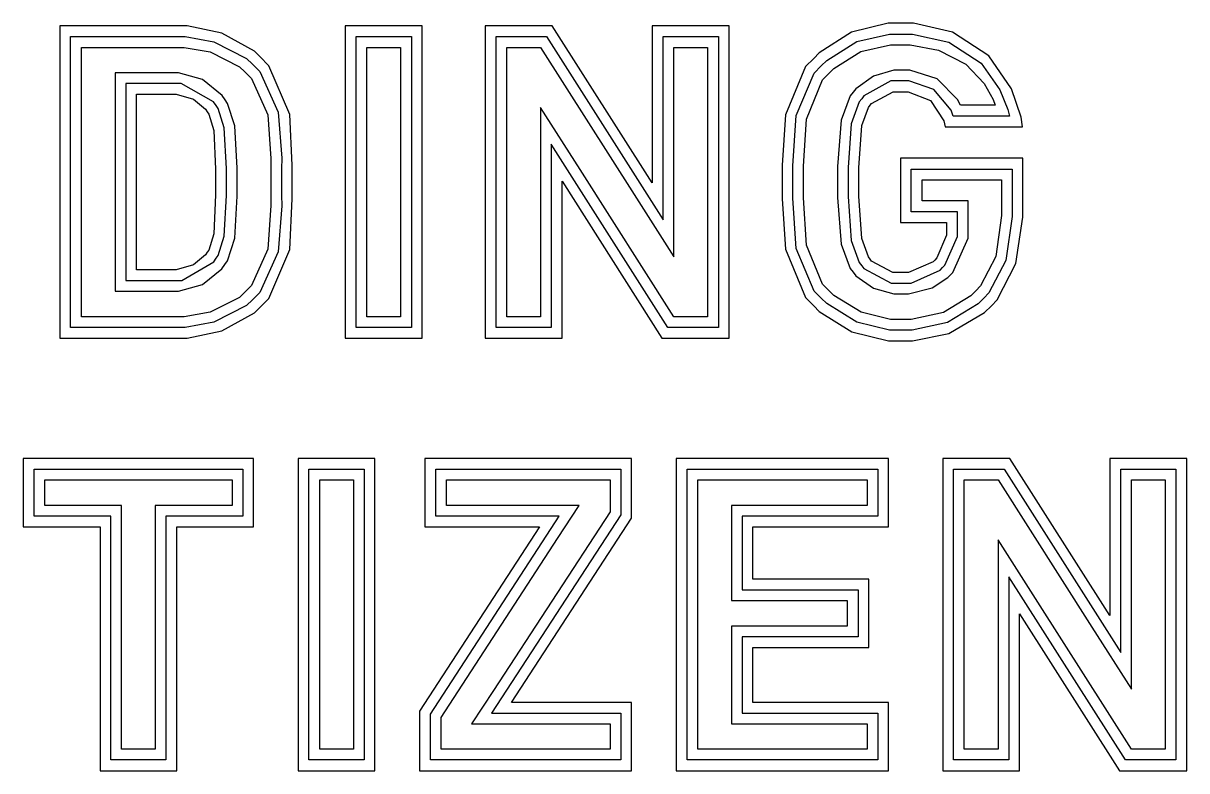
# Model space of a CAD drawing. Extents: x 0.04 to 2.97, y 0.03 to 0.52.
# Drawn here: x 2.216 to 2.967, y 0.036 to 0.519 of the extents above; entities that cross this region are included whole.
import ezdxf

# ---------------------------------------------------------------- set-up
doc = ezdxf.new("R2010")
doc.units = 0
doc.layers.get('0').update_dxf_attribs({"linetype": 'CONTINUOUS'})

msp = doc.modelspace()

# ---------------------------------------------------------------- linework, layer by layer
at = {"color": 0}
for p, q in [((2.77447, 0.51888), (2.75071, 0.51307)), ((2.78239, 0.51888), (2.77447, 0.51888)), ((2.79075, 0.51888), (2.78239, 0.51888)), ((2.81586, 0.51313), (2.79075, 0.51888)), ((2.31418, 0.5172), (2.23942, 0.5172)), ((2.23942, 0.5172), (2.23942, 0.31543)), ((2.32161, 0.5172), (2.31418, 0.5172)), ((2.34403, 0.51248), (2.32161, 0.5172)), ((2.36513, 0.50081), (2.34403, 0.51248)), ((2.47336, 0.5172), (2.42378, 0.5172)), ((2.42378, 0.5172), (2.42378, 0.31543)), ((2.47336, 0.31543), (2.47336, 0.5172)), ((2.55746, 0.5172), (2.51411, 0.5172)), ((2.51411, 0.5172), (2.51411, 0.31543)), ((2.62207, 0.41574), (2.55746, 0.5172)), ((2.67165, 0.5172), (2.62207, 0.5172)), ((2.62207, 0.5172), (2.62207, 0.41574)), ((2.67165, 0.31543), (2.67165, 0.5172)), ((2.75071, 0.51307), (2.72993, 0.49989)), ((2.75418, 0.507), (2.77533, 0.51194)), ((2.77533, 0.51194), (2.78239, 0.51194)), ((2.78239, 0.51194), (2.79021, 0.51194)), ((2.79021, 0.51194), (2.81364, 0.50657)), ((2.83942, 0.49789), (2.81586, 0.51313)), ((2.24636, 0.32237), (2.24636, 0.51025)), ((2.24636, 0.51025), (2.31418, 0.51025)), ((2.31418, 0.51025), (2.32031, 0.51025)), ((2.32031, 0.51025), (2.33882, 0.50689)), ((2.33882, 0.50689), (2.36003, 0.49615)), ((2.43072, 0.51025), (2.46642, 0.51025)), ((2.43072, 0.32237), (2.43072, 0.51025)), ((2.46642, 0.51025), (2.46642, 0.32237)), ((2.52111, 0.32237), (2.52111, 0.51025)), ((2.52111, 0.51025), (2.55365, 0.51025)), ((2.55365, 0.51025), (2.62901, 0.39193)), ((2.62901, 0.39193), (2.62901, 0.51025)), ((2.62901, 0.51025), (2.66471, 0.51025)), ((2.66471, 0.51025), (2.66471, 0.32237)), ((2.73469, 0.4949), (2.75418, 0.507)), ((2.75683, 0.5006), (2.77599, 0.50499)), ((2.77599, 0.50499), (2.78239, 0.50499)), ((2.78239, 0.50499), (2.78851, 0.50499)), ((2.78851, 0.50499), (2.80701, 0.50157)), ((2.81364, 0.50657), (2.83436, 0.49311)), ((2.25331, 0.32932), (2.25331, 0.50331)), ((2.25331, 0.50331), (2.31418, 0.50331)), ((2.31418, 0.50331), (2.31976, 0.50331)), ((2.31976, 0.50331), (2.33653, 0.50033)), ((2.33653, 0.50033), (2.35553, 0.49078)), ((2.36003, 0.49615), (2.36372, 0.49246)), ((2.3686, 0.49734), (2.36513, 0.50081)), ((2.37446, 0.49148), (2.3686, 0.49734)), ((2.43767, 0.32932), (2.43767, 0.50331)), ((2.43767, 0.50331), (2.45947, 0.50331)), ((2.45947, 0.50331), (2.45947, 0.32932)), ((2.528, 0.32932), (2.528, 0.50331)), ((2.528, 0.50331), (2.54986, 0.50331)), ((2.54986, 0.50331), (2.61035, 0.40826)), ((2.63596, 0.41574), (2.63596, 0.50331)), ((2.63596, 0.50331), (2.65776, 0.50331)), ((2.65776, 0.50331), (2.65776, 0.32932)), ((2.72629, 0.4962), (2.72097, 0.49094)), ((2.72993, 0.49989), (2.72629, 0.4962)), ((2.73936, 0.48969), (2.75683, 0.5006)), ((2.80701, 0.50157), (2.82465, 0.49251)), ((2.85411, 0.47645), (2.83942, 0.49789)), ((2.35553, 0.49078), (2.35878, 0.48752)), ((2.36372, 0.49246), (2.36854, 0.48763)), ((2.38786, 0.45991), (2.37446, 0.49148)), ((2.72097, 0.49094), (2.70811, 0.45969)), ((2.72656, 0.48671), (2.73118, 0.49132)), ((2.73118, 0.49132), (2.73469, 0.4949)), ((2.73611, 0.48638), (2.73936, 0.48969)), ((2.778, 0.48855), (2.76497, 0.48481)), ((2.78239, 0.48855), (2.778, 0.48855)), ((2.78831, 0.48855), (2.78239, 0.48855)), ((2.8061, 0.48296), (2.78831, 0.48855)), ((2.82465, 0.49251), (2.83643, 0.47998)), ((2.83436, 0.49311), (2.84663, 0.47586)), ((2.28896, 0.48687), (2.27507, 0.48687)), ((2.27507, 0.48687), (2.27507, 0.47298)), ((2.31082, 0.48687), (2.28896, 0.48687)), ((2.31597, 0.48687), (2.31082, 0.48687)), ((2.33143, 0.48248), (2.31597, 0.48687)), ((2.34418, 0.47228), (2.33143, 0.48248)), ((2.35878, 0.48752), (2.36307, 0.48324)), ((2.36307, 0.48324), (2.37381, 0.45964)), ((2.36854, 0.48763), (2.38049, 0.46153)), ((2.71506, 0.45931), (2.72656, 0.48671)), ((2.72174, 0.45703), (2.73199, 0.48231)), ((2.73199, 0.48231), (2.73611, 0.48638)), ((2.76497, 0.48481), (2.75347, 0.47656)), ((2.7761, 0.48166), (2.75868, 0.47195)), ((2.78239, 0.48166), (2.7761, 0.48166)), ((2.78776, 0.48166), (2.78239, 0.48166)), ((2.80387, 0.47613), (2.78776, 0.48166)), ((2.81928, 0.46973), (2.8061, 0.48296)), ((2.31082, 0.47993), (2.28201, 0.47993)), ((2.28201, 0.47993), (2.28201, 0.3527)), ((2.31776, 0.47993), (2.31082, 0.47993)), ((2.33865, 0.46804), (2.31776, 0.47993)), ((2.75179, 0.47434), (2.74994, 0.47201)), ((2.75347, 0.47656), (2.75179, 0.47434)), ((2.76372, 0.46712), (2.77772, 0.47466)), ((2.77772, 0.47466), (2.78239, 0.47466)), ((2.78239, 0.47466), (2.78722, 0.47466)), ((2.78722, 0.47466), (2.80171, 0.46908)), ((2.815, 0.46284), (2.80387, 0.47613)), ((2.83643, 0.47998), (2.84212, 0.46962)), ((2.84663, 0.47586), (2.85167, 0.46327)), ((2.86025, 0.45828), (2.85411, 0.47645)), ((2.27507, 0.47298), (2.27507, 0.35965)), ((2.28896, 0.35965), (2.28896, 0.47298)), ((2.28896, 0.47298), (2.31082, 0.47298)), ((2.31082, 0.47298), (2.31451, 0.47298)), ((2.31451, 0.47298), (2.32568, 0.46989)), ((2.32568, 0.46989), (2.33344, 0.46338)), ((2.34028, 0.46566), (2.33865, 0.46804)), ((2.34614, 0.46935), (2.34418, 0.47228)), ((2.34771, 0.46707), (2.34614, 0.46935)), ((2.35238, 0.45253), (2.34771, 0.46707)), ((2.74994, 0.47201), (2.74397, 0.45622)), ((2.75575, 0.4681), (2.7506, 0.45388)), ((2.75732, 0.47011), (2.75575, 0.4681)), ((2.75868, 0.47195), (2.75732, 0.47011)), ((2.76172, 0.46446), (2.76286, 0.46593)), ((2.76286, 0.46593), (2.76372, 0.46712)), ((2.80171, 0.46908), (2.81028, 0.45589)), ((2.82107, 0.46593), (2.81928, 0.46973)), ((2.84347, 0.46593), (2.82107, 0.46593)), ((2.84212, 0.46962), (2.84347, 0.46593)), ((2.33344, 0.46338), (2.33458, 0.46164)), ((2.33458, 0.46164), (2.33556, 0.46023)), ((2.33556, 0.46023), (2.33876, 0.44965)), ((2.34158, 0.46381), (2.34028, 0.46566)), ((2.34554, 0.45128), (2.34158, 0.46381)), ((2.37381, 0.45964), (2.37576, 0.43153)), ((2.38049, 0.46153), (2.38271, 0.43164)), ((2.38954, 0.42719), (2.38786, 0.45991)), ((2.57542, 0.42432), (2.54986, 0.46457)), ((2.54986, 0.46457), (2.54986, 0.41688)), ((2.70811, 0.45969), (2.70589, 0.42714)), ((2.71278, 0.42687), (2.71506, 0.45931)), ((2.75743, 0.45275), (2.76172, 0.46446)), ((2.8164, 0.45893), (2.815, 0.46284)), ((2.85275, 0.45893), (2.8164, 0.45893)), ((2.85167, 0.46327), (2.85275, 0.45893)), ((2.34694, 0.42508), (2.34554, 0.45128)), ((2.35389, 0.42535), (2.35238, 0.45253)), ((2.71972, 0.42649), (2.72174, 0.45703)), ((2.74397, 0.45622), (2.7416, 0.42627)), ((2.7506, 0.45388), (2.74854, 0.42573)), ((2.75549, 0.4254), (2.75743, 0.45275)), ((2.81028, 0.45589), (2.81131, 0.45204)), ((2.81131, 0.45204), (2.86117, 0.45204)), ((2.86117, 0.45204), (2.86025, 0.45828)), ((2.33876, 0.44965), (2.34, 0.42464)), ((2.63217, 0.32237), (2.55675, 0.4407)), ((2.55675, 0.4407), (2.55675, 0.32237)), ((2.37576, 0.43153), (2.37571, 0.42491)), ((2.38271, 0.43164), (2.38265, 0.42486)), ((2.86143, 0.43164), (2.78239, 0.43164)), ((2.78239, 0.43164), (2.78239, 0.39025)), ((2.86143, 0.40354), (2.86143, 0.43164)), ((2.34, 0.42464), (2.34, 0.41629)), ((2.34694, 0.41629), (2.34694, 0.42508)), ((2.35389, 0.41629), (2.35389, 0.42535)), ((2.37571, 0.42491), (2.37565, 0.41629)), ((2.38265, 0.42486), (2.38265, 0.40777)), ((2.38954, 0.41629), (2.38954, 0.42719)), ((2.63596, 0.32932), (2.57542, 0.42432)), ((2.70589, 0.42714), (2.70589, 0.41629)), ((2.71283, 0.41971), (2.71278, 0.42687)), ((2.71978, 0.41971), (2.71972, 0.42649)), ((2.7416, 0.42627), (2.7416, 0.41629)), ((2.74854, 0.42573), (2.74854, 0.41634)), ((2.75549, 0.41629), (2.75549, 0.4254)), ((2.78933, 0.39719), (2.78933, 0.42464)), ((2.78933, 0.42464), (2.85449, 0.42464)), ((2.85449, 0.42464), (2.85449, 0.40359)), ((2.34, 0.41629), (2.34, 0.40799)), ((2.34694, 0.40761), (2.34694, 0.41629)), ((2.35389, 0.40723), (2.35389, 0.41629)), ((2.37565, 0.41629), (2.37571, 0.40771)), ((2.38954, 0.40544), (2.38954, 0.41629)), ((2.54986, 0.41688), (2.54986, 0.32932)), ((2.56375, 0.31543), (2.56375, 0.41688)), ((2.56375, 0.41688), (2.62831, 0.31543)), ((2.63596, 0.36811), (2.63596, 0.41574)), ((2.70589, 0.41629), (2.70589, 0.40549)), ((2.71283, 0.41292), (2.71283, 0.41971)), ((2.71978, 0.41629), (2.71978, 0.41971)), ((2.71978, 0.41292), (2.71978, 0.41629)), ((2.7416, 0.41629), (2.7416, 0.4063)), ((2.74854, 0.41634), (2.74854, 0.4069)), ((2.75549, 0.40717), (2.75549, 0.41629)), ((2.79628, 0.40414), (2.79628, 0.41775)), ((2.79628, 0.41775), (2.84754, 0.41775)), ((2.84754, 0.41775), (2.84754, 0.40354)), ((2.34, 0.40799), (2.33876, 0.38292)), ((2.34554, 0.3814), (2.34694, 0.40761)), ((2.35238, 0.38005), (2.35389, 0.40723)), ((2.37571, 0.40771), (2.37576, 0.40115)), ((2.38265, 0.40777), (2.38271, 0.40104)), ((2.61035, 0.40826), (2.63596, 0.36811)), ((2.71278, 0.40582), (2.71283, 0.41292)), ((2.71506, 0.37337), (2.71278, 0.40582)), ((2.71972, 0.4062), (2.71978, 0.41292)), ((2.72174, 0.3756), (2.71972, 0.4062)), ((2.7416, 0.4063), (2.74397, 0.37625)), ((2.74854, 0.4069), (2.7506, 0.37858)), ((2.75743, 0.37983), (2.75549, 0.40717)), ((2.37576, 0.40115), (2.37381, 0.37305)), ((2.38271, 0.40104), (2.38049, 0.37115)), ((2.38786, 0.37272), (2.38954, 0.40544)), ((2.70589, 0.40549), (2.70811, 0.37299)), ((2.81218, 0.40414), (2.79628, 0.40414)), ((2.82607, 0.40414), (2.81218, 0.40414)), ((2.82607, 0.39025), (2.82607, 0.40414)), ((2.84754, 0.40354), (2.84754, 0.39475)), ((2.85449, 0.40359), (2.85449, 0.39415)), ((2.86143, 0.39361), (2.86143, 0.40354)), ((2.81913, 0.39719), (2.78933, 0.39719)), ((2.81913, 0.38742), (2.81913, 0.39719)), ((2.84754, 0.39475), (2.84386, 0.36822)), ((2.85449, 0.39415), (2.85032, 0.36567)), ((2.85693, 0.36366), (2.86143, 0.39361)), ((2.78239, 0.39025), (2.81218, 0.39025)), ((2.81218, 0.39025), (2.81218, 0.38742)), ((2.81218, 0.38742), (2.81218, 0.38205)), ((2.81913, 0.38124), (2.81913, 0.38742)), ((2.82607, 0.38742), (2.82607, 0.39025)), ((2.82607, 0.3801), (2.82607, 0.38742)), ((2.33876, 0.38292), (2.33556, 0.3724)), ((2.34164, 0.36898), (2.34554, 0.3814)), ((2.3476, 0.36534), (2.35238, 0.38005)), ((2.74397, 0.37625), (2.74994, 0.36041)), ((2.7506, 0.37858), (2.75575, 0.36431)), ((2.76172, 0.36795), (2.75743, 0.37983)), ((2.81218, 0.38205), (2.80593, 0.3673)), ((2.81108, 0.36268), (2.81913, 0.38124)), ((2.81619, 0.35796), (2.82607, 0.3801)), ((2.33344, 0.3693), (2.32568, 0.36279)), ((2.33458, 0.37099), (2.33344, 0.3693)), ((2.33556, 0.3724), (2.33458, 0.37099)), ((2.34039, 0.36713), (2.34164, 0.36898)), ((2.37381, 0.37305), (2.36307, 0.34945)), ((2.38049, 0.37115), (2.36854, 0.34505)), ((2.37446, 0.3412), (2.38786, 0.37272)), ((2.70811, 0.37299), (2.72097, 0.34174)), ((2.72656, 0.34592), (2.71506, 0.37337)), ((2.73199, 0.35037), (2.72174, 0.3756)), ((2.32568, 0.36279), (2.31451, 0.35965)), ((2.31819, 0.3527), (2.33876, 0.36475)), ((2.33876, 0.36475), (2.34039, 0.36713)), ((2.34407, 0.36019), (2.34597, 0.36301)), ((2.34597, 0.36301), (2.3476, 0.36534)), ((2.75575, 0.36431), (2.75732, 0.36225)), ((2.75732, 0.36225), (2.75868, 0.36046)), ((2.76286, 0.36643), (2.76172, 0.36795)), ((2.76372, 0.36523), (2.76286, 0.36643)), ((2.7775, 0.35796), (2.76372, 0.36523)), ((2.80339, 0.36469), (2.7876, 0.35796)), ((2.80453, 0.36589), (2.80339, 0.36469)), ((2.80593, 0.3673), (2.80453, 0.36589)), ((2.80794, 0.35948), (2.80957, 0.36111)), ((2.80957, 0.36111), (2.81108, 0.36268)), ((2.84386, 0.36822), (2.8341, 0.34923)), ((2.85032, 0.36567), (2.83942, 0.34467)), ((2.84483, 0.34033), (2.85693, 0.36366)), ((2.27507, 0.35965), (2.27507, 0.34576)), ((2.31082, 0.35965), (2.28896, 0.35965)), ((2.31451, 0.35965), (2.31082, 0.35965)), ((2.33143, 0.35015), (2.34407, 0.36019)), ((2.74994, 0.36041), (2.75179, 0.35802)), ((2.75179, 0.35802), (2.75347, 0.35579)), ((2.75347, 0.35579), (2.76486, 0.34771)), ((2.75868, 0.36046), (2.77642, 0.35102)), ((2.78239, 0.35796), (2.7775, 0.35796)), ((2.7876, 0.35796), (2.78239, 0.35796)), ((2.78917, 0.35102), (2.80794, 0.35948)), ((2.80285, 0.34809), (2.81304, 0.35476)), ((2.81304, 0.35476), (2.81435, 0.35607)), ((2.81435, 0.35607), (2.81619, 0.35796)), ((2.27507, 0.34576), (2.28896, 0.34576)), ((2.28201, 0.3527), (2.31082, 0.3527)), ((2.28896, 0.34576), (2.31082, 0.34576)), ((2.31082, 0.3527), (2.31819, 0.3527)), ((2.31082, 0.34576), (2.31597, 0.34576)), ((2.31597, 0.34576), (2.33143, 0.35015)), ((2.36307, 0.34945), (2.35878, 0.34511)), ((2.73118, 0.34131), (2.72656, 0.34592)), ((2.73611, 0.34625), (2.73199, 0.35037)), ((2.73926, 0.3431), (2.73611, 0.34625)), ((2.76486, 0.34771), (2.778, 0.34408)), ((2.77642, 0.35102), (2.78239, 0.35102)), ((2.78239, 0.35102), (2.78917, 0.35102)), ((2.78749, 0.34408), (2.80285, 0.34809)), ((2.83106, 0.34608), (2.82785, 0.34283)), ((2.8341, 0.34923), (2.83106, 0.34608)), ((2.35553, 0.34185), (2.33653, 0.33236)), ((2.35878, 0.34511), (2.35553, 0.34185)), ((2.36372, 0.34017), (2.36003, 0.33653)), ((2.36854, 0.34505), (2.36372, 0.34017)), ((2.3686, 0.33529), (2.37446, 0.3412)), ((2.72097, 0.34174), (2.72629, 0.33643)), ((2.73469, 0.33784), (2.73118, 0.34131)), ((2.75689, 0.33219), (2.73926, 0.3431)), ((2.778, 0.34408), (2.78239, 0.34408)), ((2.78239, 0.34408), (2.78749, 0.34408)), ((2.82785, 0.34283), (2.81017, 0.33198)), ((2.8361, 0.34125), (2.83257, 0.33767)), ((2.83942, 0.34467), (2.8361, 0.34125)), ((2.84104, 0.33643), (2.84483, 0.34033)), ((2.33653, 0.33236), (2.31976, 0.32932)), ((2.36003, 0.33653), (2.33882, 0.32579)), ((2.34403, 0.32015), (2.36513, 0.33181)), ((2.36513, 0.33181), (2.3686, 0.33529)), ((2.72629, 0.33643), (2.72993, 0.33274)), ((2.72993, 0.33274), (2.75103, 0.31955)), ((2.75424, 0.32574), (2.73469, 0.33784)), ((2.77599, 0.32764), (2.75689, 0.33219)), ((2.81017, 0.33198), (2.78933, 0.32764)), ((2.83257, 0.33767), (2.81282, 0.32558)), ((2.81353, 0.31841), (2.83669, 0.33198)), ((2.83669, 0.33198), (2.84104, 0.33643)), ((2.31418, 0.32932), (2.25331, 0.32932)), ((2.31976, 0.32932), (2.31418, 0.32932)), ((2.33882, 0.32579), (2.32031, 0.32237)), ((2.45947, 0.32932), (2.43767, 0.32932)), ((2.54986, 0.32932), (2.528, 0.32932)), ((2.65776, 0.32932), (2.63596, 0.32932)), ((2.77533, 0.32069), (2.75424, 0.32574)), ((2.78239, 0.32764), (2.77599, 0.32764)), ((2.78933, 0.32764), (2.78239, 0.32764)), ((2.81282, 0.32558), (2.78999, 0.32069)), ((2.31418, 0.32237), (2.24636, 0.32237)), ((2.32031, 0.32237), (2.31418, 0.32237)), ((2.32161, 0.31543), (2.34403, 0.32015)), ((2.46642, 0.32237), (2.43072, 0.32237)), ((2.55675, 0.32237), (2.52111, 0.32237)), ((2.66471, 0.32237), (2.63217, 0.32237)), ((2.75103, 0.31955), (2.77453, 0.31375)), ((2.78239, 0.32069), (2.77533, 0.32069)), ((2.78999, 0.32069), (2.78239, 0.32069)), ((2.79015, 0.31375), (2.81353, 0.31841)), ((2.23942, 0.31543), (2.31418, 0.31543)), ((2.31418, 0.31543), (2.32161, 0.31543)), ((2.42378, 0.31543), (2.47336, 0.31543)), ((2.51411, 0.31543), (2.56375, 0.31543)), ((2.62831, 0.31543), (2.67165, 0.31543)), ((2.77453, 0.31375), (2.78239, 0.31375)), ((2.78239, 0.31375), (2.79015, 0.31375)), ((2.36447, 0.23779), (2.21576, 0.23779)), ((2.21576, 0.23779), (2.21576, 0.19358)), ((2.36447, 0.19358), (2.36447, 0.23779)), ((2.44293, 0.23779), (2.39333, 0.23779)), ((2.39333, 0.23779), (2.39333, 0.03608)), ((2.44293, 0.03608), (2.44293, 0.23779)), ((2.60867, 0.23779), (2.47521, 0.23779)), ((2.47521, 0.23779), (2.47521, 0.19358)), ((2.60867, 0.19927), (2.60867, 0.23779)), ((2.77462, 0.23779), (2.63753, 0.23779)), ((2.63753, 0.23779), (2.63753, 0.03608)), ((2.77462, 0.19358), (2.77462, 0.23779)), ((2.85303, 0.23779), (2.80968, 0.23779)), ((2.80968, 0.23779), (2.80968, 0.03608)), ((2.91764, 0.13634), (2.85303, 0.23779)), ((2.96724, 0.23779), (2.91764, 0.23779)), ((2.91764, 0.23779), (2.91764, 0.13634)), ((2.96724, 0.03608), (2.96724, 0.23779)), ((2.22271, 0.20058), (2.22271, 0.23085)), ((2.22271, 0.23085), (2.35758, 0.23085)), ((2.35758, 0.23085), (2.35758, 0.20058)), ((2.40028, 0.23085), (2.43599, 0.23085)), ((2.40028, 0.04302), (2.40028, 0.23085)), ((2.43599, 0.23085), (2.43599, 0.04302)), ((2.48215, 0.20058), (2.48215, 0.23085)), ((2.48215, 0.23085), (2.60172, 0.23085)), ((2.60172, 0.23085), (2.60172, 0.20133)), ((2.64447, 0.04302), (2.64447, 0.23085)), ((2.64447, 0.23085), (2.76768, 0.23085)), ((2.76768, 0.23085), (2.76768, 0.20058)), ((2.81668, 0.04302), (2.81668, 0.23085)), ((2.81668, 0.23085), (2.84924, 0.23085)), ((2.84924, 0.23085), (2.92458, 0.11252)), ((2.92458, 0.11252), (2.92458, 0.23085)), ((2.92458, 0.23085), (2.96029, 0.23085)), ((2.96029, 0.23085), (2.96029, 0.04302)), ((2.22965, 0.20747), (2.22965, 0.2239)), ((2.22965, 0.2239), (2.35058, 0.2239)), ((2.35058, 0.2239), (2.35058, 0.20747)), ((2.40722, 0.04997), (2.40722, 0.2239)), ((2.40722, 0.2239), (2.42904, 0.2239)), ((2.42904, 0.2239), (2.42904, 0.04997)), ((2.4891, 0.20747), (2.4891, 0.2239)), ((2.4891, 0.2239), (2.59478, 0.2239)), ((2.59478, 0.2239), (2.59478, 0.2034)), ((2.65142, 0.04997), (2.65142, 0.2239)), ((2.65142, 0.2239), (2.76074, 0.2239)), ((2.76074, 0.2239), (2.76074, 0.20747)), ((2.82357, 0.04997), (2.82357, 0.2239)), ((2.82357, 0.2239), (2.84543, 0.2239)), ((2.84543, 0.2239), (2.90593, 0.12891)), ((2.93153, 0.13634), (2.93153, 0.2239)), ((2.93153, 0.2239), (2.95335, 0.2239)), ((2.95335, 0.2239), (2.95335, 0.04997)), ((2.26535, 0.20747), (2.22965, 0.20747)), ((2.27924, 0.20747), (2.26535, 0.20747)), ((2.27924, 0.19358), (2.27924, 0.20747)), ((2.31494, 0.20747), (2.30106, 0.20747)), ((2.30106, 0.20747), (2.30106, 0.19358)), ((2.35058, 0.20747), (2.31494, 0.20747)), ((2.54915, 0.20747), (2.4891, 0.20747)), ((2.59478, 0.2034), (2.51938, 0.08784)), ((2.57476, 0.20747), (2.54915, 0.20747)), ((2.56082, 0.18604), (2.57476, 0.20747)), ((2.68707, 0.20747), (2.67318, 0.20747)), ((2.67318, 0.20747), (2.67318, 0.19358)), ((2.76074, 0.20747), (2.68707, 0.20747)), ((2.27229, 0.20058), (2.22271, 0.20058)), ((2.27229, 0.04302), (2.27229, 0.20058)), ((2.35758, 0.20058), (2.30794, 0.20058)), ((2.30794, 0.20058), (2.30794, 0.04302)), ((2.47874, 0.07254), (2.56196, 0.20058)), ((2.56196, 0.20058), (2.48215, 0.20058)), ((2.60172, 0.20133), (2.51822, 0.07335)), ((2.53103, 0.08024), (2.60867, 0.19927)), ((2.76768, 0.20058), (2.68012, 0.20058)), ((2.68012, 0.20058), (2.68012, 0.15294)), ((2.21576, 0.19358), (2.26535, 0.19358)), ((2.26535, 0.19358), (2.26535, 0.03608)), ((2.27924, 0.04997), (2.27924, 0.19358)), ((2.30106, 0.19358), (2.30106, 0.04997)), ((2.31494, 0.03608), (2.31494, 0.19358)), ((2.31494, 0.19358), (2.36447, 0.19358)), ((2.54915, 0.19358), (2.47179, 0.0746)), ((2.47521, 0.19358), (2.54915, 0.19358)), ((2.67318, 0.19358), (2.67318, 0.15988)), ((2.68707, 0.15988), (2.68707, 0.19358)), ((2.68707, 0.19358), (2.77462, 0.19358)), ((2.48568, 0.07048), (2.56082, 0.18604)), ((2.87099, 0.14497), (2.84543, 0.18517)), ((2.84543, 0.18517), (2.84543, 0.13748)), ((2.67318, 0.15988), (2.67318, 0.146)), ((2.76187, 0.15988), (2.68707, 0.15988)), ((2.76187, 0.11567), (2.76187, 0.15988)), ((2.92768, 0.04302), (2.85232, 0.16135)), ((2.85232, 0.16135), (2.85232, 0.04302)), ((2.68012, 0.15294), (2.75493, 0.15294)), ((2.75493, 0.15294), (2.75493, 0.12261)), ((2.67318, 0.146), (2.68707, 0.146)), ((2.68707, 0.146), (2.74799, 0.146)), ((2.74799, 0.146), (2.74799, 0.12956)), ((2.93153, 0.04997), (2.87099, 0.14497)), ((2.84543, 0.13748), (2.84543, 0.04997)), ((2.85932, 0.03608), (2.85932, 0.13748)), ((2.85932, 0.13748), (2.92389, 0.03608)), ((2.93153, 0.0887), (2.93153, 0.13634)), ((2.68707, 0.12956), (2.67318, 0.12956)), ((2.67318, 0.12956), (2.67318, 0.11567)), ((2.74799, 0.12956), (2.68707, 0.12956)), ((2.90593, 0.12891), (2.93153, 0.0887)), ((2.75493, 0.12261), (2.68012, 0.12261)), ((2.68012, 0.12261), (2.68012, 0.07335)), ((2.67318, 0.11567), (2.67318, 0.08024)), ((2.68707, 0.08024), (2.68707, 0.11567)), ((2.68707, 0.11567), (2.76187, 0.11567)), ((2.51938, 0.08784), (2.50537, 0.06635)), ((2.60867, 0.08024), (2.53103, 0.08024)), ((2.60867, 0.03608), (2.60867, 0.08024)), ((2.67318, 0.08024), (2.67318, 0.06635)), ((2.77462, 0.08024), (2.68707, 0.08024)), ((2.77462, 0.03608), (2.77462, 0.08024)), ((2.47179, 0.0746), (2.47179, 0.03608)), ((2.47874, 0.04302), (2.47874, 0.07254)), ((2.48568, 0.04997), (2.48568, 0.07048)), ((2.51822, 0.07335), (2.60172, 0.07335)), ((2.60172, 0.07335), (2.60172, 0.04302)), ((2.68012, 0.07335), (2.76768, 0.07335)), ((2.76768, 0.07335), (2.76768, 0.04302)), ((2.50537, 0.06635), (2.53103, 0.06635)), ((2.53103, 0.06635), (2.59478, 0.06635)), ((2.59478, 0.06635), (2.59478, 0.04997)), ((2.67318, 0.06635), (2.68707, 0.06635)), ((2.68707, 0.06635), (2.76074, 0.06635)), ((2.76074, 0.06635), (2.76074, 0.04997)), ((2.30106, 0.04997), (2.27924, 0.04997)), ((2.42904, 0.04997), (2.40722, 0.04997)), ((2.59478, 0.04997), (2.48568, 0.04997)), ((2.76074, 0.04997), (2.65142, 0.04997)), ((2.84543, 0.04997), (2.82357, 0.04997)), ((2.95335, 0.04997), (2.93153, 0.04997)), ((2.30794, 0.04302), (2.27229, 0.04302)), ((2.43599, 0.04302), (2.40028, 0.04302)), ((2.60172, 0.04302), (2.47874, 0.04302)), ((2.76768, 0.04302), (2.64447, 0.04302)), ((2.85232, 0.04302), (2.81668, 0.04302)), ((2.96029, 0.04302), (2.92768, 0.04302)), ((2.26535, 0.03608), (2.31494, 0.03608)), ((2.39333, 0.03608), (2.44293, 0.03608)), ((2.47179, 0.03608), (2.60867, 0.03608)), ((2.63753, 0.03608), (2.77462, 0.03608)), ((2.80968, 0.03608), (2.85932, 0.03608)), ((2.92389, 0.03608), (2.96724, 0.03608))]:
    msp.add_line(p, q, dxfattribs=at)

doc.saveas('drawing.dxf')
